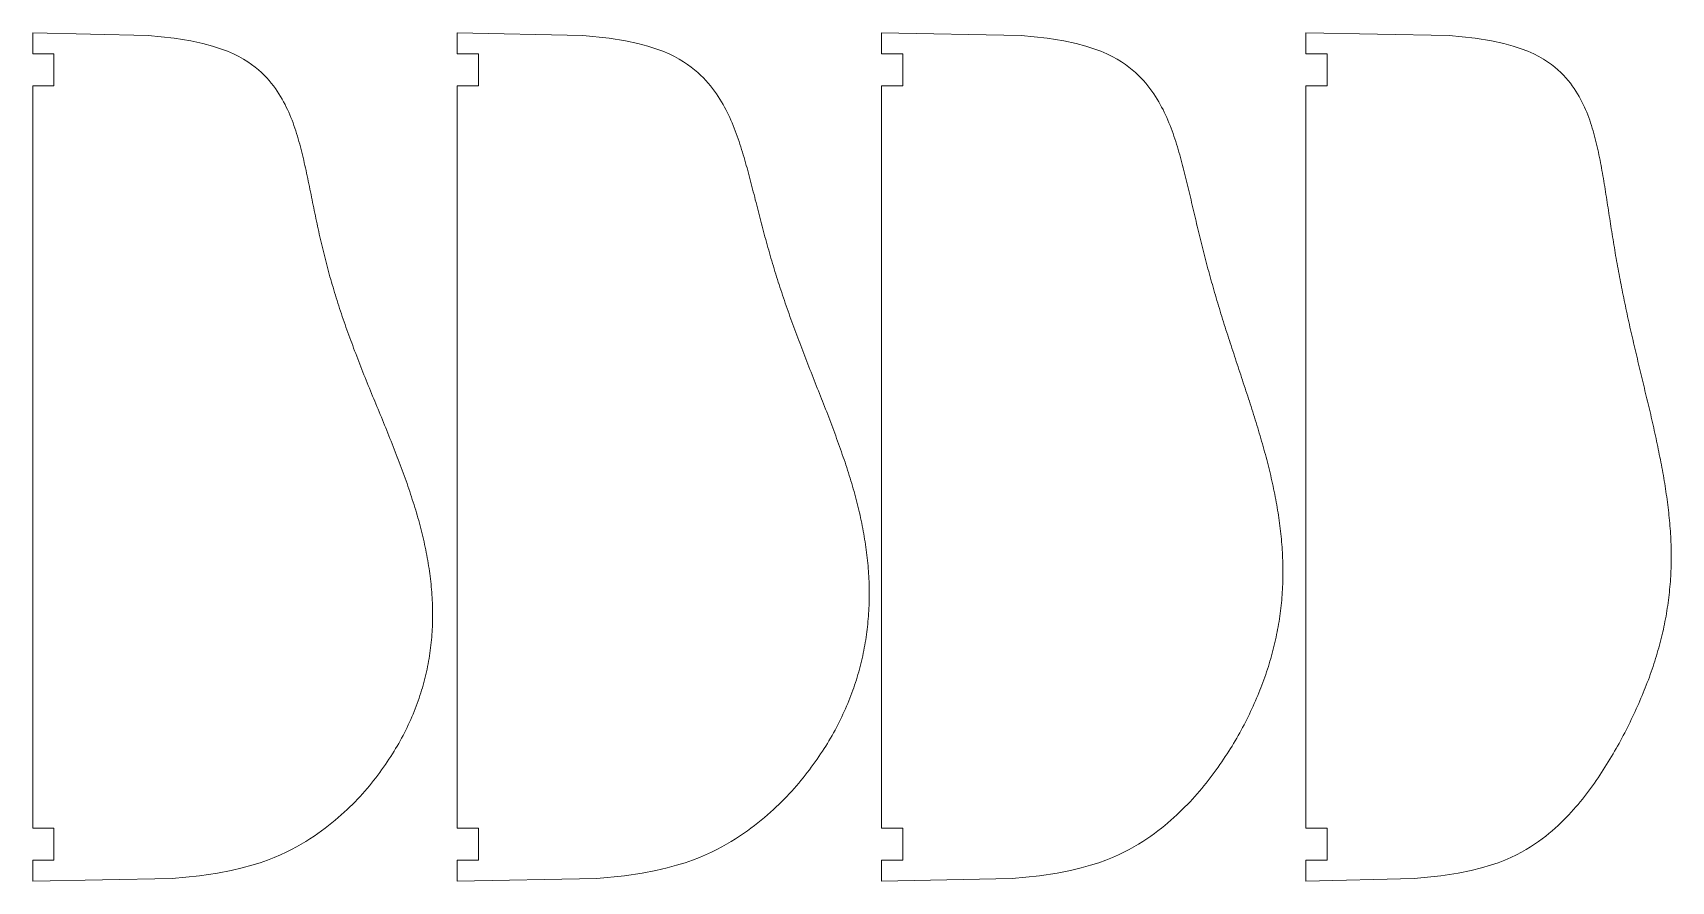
# Model space of a CAD drawing. Header units: millimetres. Extents: x 0 to 2543, y 0 to 160.
# Drawn here: x 320 to 628.9, y 0 to 160 of the extents above; entities that cross this region are included whole.
import ezdxf

# ---------------------------------------------------------------- set-up
doc = ezdxf.new("R2010")
doc.units = ezdxf.units.MM
doc.layers.get('0').update_dxf_attribs({"lineweight": 0})

msp = doc.modelspace()

# ---------------------------------------------------------------- linework, layer by layer
for p, q in [((320, 156), (320, 160)), ((341.75, 159.5), (320, 160)), ((346.67, 159), (341.75, 159.5)), ((349.78, 158.5), (346.67, 159)), ((352.08, 158), (349.78, 158.5)), ((353.91, 157.5), (352.08, 158)), ((400, 156), (400, 160)), ((423.69, 159.5), (400, 160)), ((428.63, 159), (423.69, 159.5)), ((431.76, 158.5), (428.63, 159)), ((434.08, 158), (431.76, 158.5)), ((435.94, 157.5), (434.08, 158)), ((480, 156), (480, 160)), ((506.3, 159.5), (480, 160)), ((511.23, 159), (506.3, 159.5)), ((514.35, 158.5), (511.23, 159)), ((516.67, 158), (514.35, 158.5)), ((518.51, 157.5), (516.67, 158)), ((560, 156), (560, 160)), ((587.03, 159.5), (560, 160)), ((591.92, 159), (587.03, 159.5)), ((595.01, 158.5), (591.92, 159)), ((597.28, 158), (595.01, 158.5)), ((599.09, 157.5), (597.28, 158)), ((324, 156), (320, 156)), ((324, 150), (324, 156)), ((355.42, 157), (353.91, 157.5)), ((356.72, 156.5), (355.42, 157)), ((357.85, 156), (356.72, 156.5)), ((358.84, 155.5), (357.85, 156)), ((359.73, 155), (358.84, 155.5)), ((360.53, 154.5), (359.73, 155)), ((361.26, 154), (360.53, 154.5)), ((404, 156), (400, 156)), ((404, 150), (404, 156)), ((437.47, 157), (435.94, 157.5)), ((438.79, 156.5), (437.47, 157)), ((439.94, 156), (438.79, 156.5)), ((440.96, 155.5), (439.94, 156)), ((441.87, 155), (440.96, 155.5)), ((442.7, 154.5), (441.87, 155)), ((443.45, 154), (442.7, 154.5)), ((484, 156), (480, 156)), ((484, 150), (484, 156)), ((520.04, 157), (518.51, 157.5)), ((521.35, 156.5), (520.04, 157)), ((522.49, 156), (521.35, 156.5)), ((523.5, 155.5), (522.49, 156)), ((524.4, 155), (523.5, 155.5)), ((525.22, 154.5), (524.4, 155)), ((525.96, 154), (525.22, 154.5)), ((564, 156), (560, 156)), ((564, 150), (564, 156)), ((600.58, 157), (599.09, 157.5)), ((601.85, 156.5), (600.58, 157)), ((602.95, 156), (601.85, 156.5)), ((603.93, 155.5), (602.95, 156)), ((604.79, 155), (603.93, 155.5)), ((605.57, 154.5), (604.79, 155)), ((606.28, 154), (605.57, 154.5)), ((361.92, 153.5), (361.26, 154)), ((362.53, 153), (361.92, 153.5)), ((363.09, 152.5), (362.53, 153)), ((363.61, 152), (363.09, 152.5)), ((364.1, 151.5), (363.61, 152)), ((364.55, 151), (364.1, 151.5)), ((444.14, 153.5), (443.45, 154)), ((444.77, 153), (444.14, 153.5)), ((445.36, 152.5), (444.77, 153)), ((445.9, 152), (445.36, 152.5)), ((446.41, 151.5), (445.9, 152)), ((446.89, 151), (446.41, 151.5)), ((526.64, 153.5), (525.96, 154)), ((527.27, 153), (526.64, 153.5)), ((527.85, 152.5), (527.27, 153)), ((528.39, 152), (527.85, 152.5)), ((528.89, 151.5), (528.39, 152)), ((529.36, 151), (528.89, 151.5)), ((606.92, 153.5), (606.28, 154)), ((607.51, 153), (606.92, 153.5)), ((608.05, 152.5), (607.51, 153)), ((608.55, 152), (608.05, 152.5)), ((609.01, 151.5), (608.55, 152)), ((609.44, 151), (609.01, 151.5)), ((320, 10), (320, 150)), ((320, 150), (324, 150)), ((364.97, 150.5), (364.55, 151)), ((365.36, 150), (364.97, 150.5)), ((365.73, 149.5), (365.36, 150)), ((366.08, 149), (365.73, 149.5)), ((366.41, 148.5), (366.08, 149)), ((366.72, 148), (366.41, 148.5)), ((400, 10), (400, 150)), ((400, 150), (404, 150)), ((447.33, 150.5), (446.89, 151)), ((447.75, 150), (447.33, 150.5)), ((448.15, 149.5), (447.75, 150)), ((448.52, 149), (448.15, 149.5)), ((448.88, 148.5), (448.52, 149)), ((449.21, 148), (448.88, 148.5)), ((480, 10), (480, 150)), ((480, 150), (484, 150)), ((529.8, 150.5), (529.36, 151)), ((530.21, 150), (529.8, 150.5)), ((530.6, 149.5), (530.21, 150)), ((530.97, 149), (530.6, 149.5)), ((531.31, 148.5), (530.97, 149)), ((531.64, 148), (531.31, 148.5)), ((560, 10), (560, 150)), ((560, 150), (564, 150)), ((609.85, 150.5), (609.44, 151)), ((610.22, 150), (609.85, 150.5)), ((610.57, 149.5), (610.22, 150)), ((610.9, 149), (610.57, 149.5)), ((611.21, 148.5), (610.9, 149)), ((611.5, 148), (611.21, 148.5)), ((367.01, 147.5), (366.72, 148)), ((367.28, 147), (367.01, 147.5)), ((367.55, 146.5), (367.28, 147)), ((367.79, 146), (367.55, 146.5)), ((368.03, 145.5), (367.79, 146)), ((368.26, 145), (368.03, 145.5)), ((449.53, 147.5), (449.21, 148)), ((449.83, 147), (449.53, 147.5)), ((450.12, 146.5), (449.83, 147)), ((450.4, 146), (450.12, 146.5)), ((450.66, 145.5), (450.4, 146)), ((450.91, 145), (450.66, 145.5)), ((531.95, 147.5), (531.64, 148)), ((532.25, 147), (531.95, 147.5)), ((532.53, 146.5), (532.25, 147)), ((532.8, 146), (532.53, 146.5)), ((533.06, 145.5), (532.8, 146)), ((533.3, 145), (533.06, 145.5)), ((611.77, 147.5), (611.5, 148)), ((612.03, 147), (611.77, 147.5)), ((612.28, 146.5), (612.03, 147)), ((612.51, 146), (612.28, 146.5)), ((612.73, 145.5), (612.51, 146)), ((612.93, 145), (612.73, 145.5)), ((368.47, 144.5), (368.26, 145)), ((368.67, 144), (368.47, 144.5)), ((368.87, 143.5), (368.67, 144)), ((369.06, 143), (368.87, 143.5)), ((369.24, 142.5), (369.06, 143)), ((369.41, 142), (369.24, 142.5)), ((451.16, 144.5), (450.91, 145)), ((451.39, 144), (451.16, 144.5)), ((451.61, 143.5), (451.39, 144)), ((451.83, 143), (451.61, 143.5)), ((452.03, 142.5), (451.83, 143)), ((452.23, 142), (452.03, 142.5)), ((533.54, 144.5), (533.3, 145)), ((533.76, 144), (533.54, 144.5)), ((533.98, 143.5), (533.76, 144)), ((534.19, 143), (533.98, 143.5)), ((534.39, 142.5), (534.19, 143)), ((534.58, 142), (534.39, 142.5)), ((613.13, 144.5), (612.93, 145)), ((613.32, 144), (613.13, 144.5)), ((613.5, 143.5), (613.32, 144)), ((613.67, 143), (613.5, 143.5)), ((613.83, 142.5), (613.67, 143)), ((613.99, 142), (613.83, 142.5)), ((369.57, 141.5), (369.41, 142)), ((369.73, 141), (369.57, 141.5)), ((369.89, 140.5), (369.73, 141)), ((370.03, 140), (369.89, 140.5)), ((370.18, 139.5), (370.03, 140)), ((370.32, 139), (370.18, 139.5)), ((370.45, 138.5), (370.32, 139)), ((452.43, 141.5), (452.23, 142)), ((452.61, 141), (452.43, 141.5)), ((452.79, 140.5), (452.61, 141)), ((452.97, 140), (452.79, 140.5)), ((453.14, 139.5), (452.97, 140)), ((453.31, 139), (453.14, 139.5)), ((453.47, 138.5), (453.31, 139)), ((534.77, 141.5), (534.58, 142)), ((534.95, 141), (534.77, 141.5)), ((535.12, 140.5), (534.95, 141)), ((535.29, 140), (535.12, 140.5)), ((535.45, 139.5), (535.29, 140)), ((535.61, 139), (535.45, 139.5)), ((535.77, 138.5), (535.61, 139)), ((614.14, 141.5), (613.99, 142)), ((614.28, 141), (614.14, 141.5)), ((614.41, 140.5), (614.28, 141)), ((614.55, 140), (614.41, 140.5)), ((614.67, 139.5), (614.55, 140)), ((614.79, 139), (614.67, 139.5)), ((614.91, 138.5), (614.79, 139)), ((370.58, 138), (370.45, 138.5)), ((370.71, 137.5), (370.58, 138)), ((370.83, 137), (370.71, 137.5)), ((370.95, 136.5), (370.83, 137)), ((371.07, 136), (370.95, 136.5)), ((371.18, 135.5), (371.07, 136)), ((453.63, 138), (453.47, 138.5)), ((453.78, 137.5), (453.63, 138)), ((453.93, 137), (453.78, 137.5)), ((454.08, 136.5), (453.93, 137)), ((454.23, 136), (454.08, 136.5)), ((454.37, 135.5), (454.23, 136)), ((535.92, 138), (535.77, 138.5)), ((536.06, 137.5), (535.92, 138)), ((536.21, 137), (536.06, 137.5)), ((536.35, 136.5), (536.21, 137)), ((536.49, 136), (536.35, 136.5)), ((536.62, 135.5), (536.49, 136)), ((615.02, 138), (614.91, 138.5)), ((615.13, 137.5), (615.02, 138)), ((615.24, 137), (615.13, 137.5)), ((615.34, 136.5), (615.24, 137)), ((615.44, 136), (615.34, 136.5)), ((615.54, 135.5), (615.44, 136)), ((371.3, 135), (371.18, 135.5)), ((371.41, 134.5), (371.3, 135)), ((371.52, 134), (371.41, 134.5)), ((371.62, 133.5), (371.52, 134)), ((371.73, 133), (371.62, 133.5)), ((371.84, 132.5), (371.73, 133)), ((454.51, 135), (454.37, 135.5)), ((454.65, 134.5), (454.51, 135)), ((454.78, 134), (454.65, 134.5)), ((454.92, 133.5), (454.78, 134)), ((455.05, 133), (454.92, 133.5)), ((455.18, 132.5), (455.05, 133)), ((536.75, 135), (536.62, 135.5)), ((536.88, 134.5), (536.75, 135)), ((537.01, 134), (536.88, 134.5)), ((537.14, 133.5), (537.01, 134)), ((537.26, 133), (537.14, 133.5)), ((537.39, 132.5), (537.26, 133)), ((615.63, 135), (615.54, 135.5)), ((615.72, 134.5), (615.63, 135)), ((615.81, 134), (615.72, 134.5)), ((615.9, 133.5), (615.81, 134)), ((615.99, 133), (615.9, 133.5)), ((616.07, 132.5), (615.99, 133)), ((371.94, 132), (371.84, 132.5)), ((372.04, 131.5), (371.94, 132)), ((372.15, 131), (372.04, 131.5)), ((372.25, 130.5), (372.15, 131)), ((372.35, 130), (372.25, 130.5)), ((372.45, 129.5), (372.35, 130)), ((455.32, 132), (455.18, 132.5)), ((455.45, 131.5), (455.32, 132)), ((455.57, 131), (455.45, 131.5)), ((455.7, 130.5), (455.57, 131)), ((455.83, 130), (455.7, 130.5)), ((455.96, 129.5), (455.83, 130)), ((537.51, 132), (537.39, 132.5)), ((537.63, 131.5), (537.51, 132)), ((537.75, 131), (537.63, 131.5)), ((537.87, 130.5), (537.75, 131)), ((537.99, 130), (537.87, 130.5)), ((538.11, 129.5), (537.99, 130)), ((616.16, 132), (616.07, 132.5)), ((616.24, 131.5), (616.16, 132)), ((616.32, 131), (616.24, 131.5)), ((616.4, 130.5), (616.32, 131)), ((616.48, 130), (616.4, 130.5)), ((616.56, 129.5), (616.48, 130)), ((372.55, 129), (372.45, 129.5)), ((372.65, 128.5), (372.55, 129)), ((372.75, 128), (372.65, 128.5)), ((372.86, 127.5), (372.75, 128)), ((372.96, 127), (372.86, 127.5)), ((373.06, 126.5), (372.96, 127)), ((456.09, 129), (455.96, 129.5)), ((456.21, 128.5), (456.09, 129)), ((456.34, 128), (456.21, 128.5)), ((456.47, 127.5), (456.34, 128)), ((456.59, 127), (456.47, 127.5)), ((456.72, 126.5), (456.59, 127)), ((538.22, 129), (538.11, 129.5)), ((538.34, 128.5), (538.22, 129)), ((538.46, 128), (538.34, 128.5)), ((538.57, 127.5), (538.46, 128)), ((538.69, 127), (538.57, 127.5)), ((538.81, 126.5), (538.69, 127)), ((616.64, 129), (616.56, 129.5)), ((616.72, 128.5), (616.64, 129)), ((616.79, 128), (616.72, 128.5)), ((616.87, 127.5), (616.79, 128)), ((616.95, 127), (616.87, 127.5)), ((617.03, 126.5), (616.95, 127)), ((373.16, 126), (373.06, 126.5)), ((373.27, 125.5), (373.16, 126)), ((373.37, 125), (373.27, 125.5)), ((373.48, 124.5), (373.37, 125)), ((373.59, 124), (373.48, 124.5)), ((373.69, 123.5), (373.59, 124)), ((456.85, 126), (456.72, 126.5)), ((456.98, 125.5), (456.85, 126)), ((457.11, 125), (456.98, 125.5)), ((457.24, 124.5), (457.11, 125)), ((457.37, 124), (457.24, 124.5)), ((457.5, 123.5), (457.37, 124)), ((538.92, 126), (538.81, 126.5)), ((539.04, 125.5), (538.92, 126)), ((539.16, 125), (539.04, 125.5)), ((539.28, 124.5), (539.16, 125)), ((539.39, 124), (539.28, 124.5)), ((539.51, 123.5), (539.39, 124)), ((617.1, 126), (617.03, 126.5)), ((617.18, 125.5), (617.1, 126)), ((617.26, 125), (617.18, 125.5)), ((617.34, 124.5), (617.26, 125)), ((617.41, 124), (617.34, 124.5)), ((617.49, 123.5), (617.41, 124)), ((373.8, 123), (373.69, 123.5)), ((373.91, 122.5), (373.8, 123)), ((374.02, 122), (373.91, 122.5)), ((374.14, 121.5), (374.02, 122)), ((374.25, 121), (374.14, 121.5)), ((374.37, 120.5), (374.25, 121)), ((374.48, 120), (374.37, 120.5)), ((457.63, 123), (457.5, 123.5)), ((457.77, 122.5), (457.63, 123)), ((457.9, 122), (457.77, 122.5)), ((458.03, 121.5), (457.9, 122)), ((458.17, 121), (458.03, 121.5)), ((458.31, 120.5), (458.17, 121)), ((458.45, 120), (458.31, 120.5)), ((539.63, 123), (539.51, 123.5)), ((539.75, 122.5), (539.63, 123)), ((539.87, 122), (539.75, 122.5)), ((540, 121.5), (539.87, 122)), ((540.12, 121), (540, 121.5)), ((540.24, 120.5), (540.12, 121)), ((540.37, 120), (540.24, 120.5)), ((617.57, 123), (617.49, 123.5)), ((617.65, 122.5), (617.57, 123)), ((617.73, 122), (617.65, 122.5)), ((617.81, 121.5), (617.73, 122)), ((617.89, 121), (617.81, 121.5)), ((617.97, 120.5), (617.89, 121)), ((618.06, 120), (617.97, 120.5)), ((374.6, 119.5), (374.48, 120)), ((374.72, 119), (374.6, 119.5)), ((374.85, 118.5), (374.72, 119)), ((374.97, 118), (374.85, 118.5)), ((375.1, 117.5), (374.97, 118)), ((375.22, 117), (375.1, 117.5)), ((458.59, 119.5), (458.45, 120)), ((458.73, 119), (458.59, 119.5)), ((458.87, 118.5), (458.73, 119)), ((459.02, 118), (458.87, 118.5)), ((459.16, 117.5), (459.02, 118)), ((459.31, 117), (459.16, 117.5)), ((540.49, 119.5), (540.37, 120)), ((540.62, 119), (540.49, 119.5)), ((540.74, 118.5), (540.62, 119)), ((540.87, 118), (540.74, 118.5)), ((541, 117.5), (540.87, 118)), ((541.13, 117), (541, 117.5)), ((618.14, 119.5), (618.06, 120)), ((618.22, 119), (618.14, 119.5)), ((618.31, 118.5), (618.22, 119)), ((618.39, 118), (618.31, 118.5)), ((618.48, 117.5), (618.39, 118)), ((618.57, 117), (618.48, 117.5)), ((375.35, 116.5), (375.22, 117)), ((375.48, 116), (375.35, 116.5)), ((375.62, 115.5), (375.48, 116)), ((375.75, 115), (375.62, 115.5)), ((375.89, 114.5), (375.75, 115)), ((376.03, 114), (375.89, 114.5)), ((459.46, 116.5), (459.31, 117)), ((459.61, 116), (459.46, 116.5)), ((459.76, 115.5), (459.61, 116)), ((459.91, 115), (459.76, 115.5)), ((460.06, 114.5), (459.91, 115)), ((460.22, 114), (460.06, 114.5)), ((541.26, 116.5), (541.13, 117)), ((541.4, 116), (541.26, 116.5)), ((541.53, 115.5), (541.4, 116)), ((541.67, 115), (541.53, 115.5)), ((541.8, 114.5), (541.67, 115)), ((541.94, 114), (541.8, 114.5)), ((618.66, 116.5), (618.57, 117)), ((618.75, 116), (618.66, 116.5)), ((618.84, 115.5), (618.75, 116)), ((618.93, 115), (618.84, 115.5)), ((619.02, 114.5), (618.93, 115)), ((619.12, 114), (619.02, 114.5)), ((376.17, 113.5), (376.03, 114)), ((376.31, 113), (376.17, 113.5)), ((376.45, 112.5), (376.31, 113)), ((376.6, 112), (376.45, 112.5)), ((376.75, 111.5), (376.6, 112)), ((376.9, 111), (376.75, 111.5)), ((460.38, 113.5), (460.22, 114)), ((460.53, 113), (460.38, 113.5)), ((460.69, 112.5), (460.53, 113)), ((460.86, 112), (460.69, 112.5)), ((461.02, 111.5), (460.86, 112)), ((461.18, 111), (461.02, 111.5)), ((542.08, 113.5), (541.94, 114)), ((542.22, 113), (542.08, 113.5)), ((542.36, 112.5), (542.22, 113)), ((542.5, 112), (542.36, 112.5)), ((542.65, 111.5), (542.5, 112)), ((542.79, 111), (542.65, 111.5)), ((619.21, 113.5), (619.12, 114)), ((619.31, 113), (619.21, 113.5)), ((619.4, 112.5), (619.31, 113)), ((619.5, 112), (619.4, 112.5)), ((619.6, 111.5), (619.5, 112)), ((619.7, 111), (619.6, 111.5)), ((377.05, 110.5), (376.9, 111)), ((377.21, 110), (377.05, 110.5)), ((377.36, 109.5), (377.21, 110)), ((377.52, 109), (377.36, 109.5)), ((377.68, 108.5), (377.52, 109)), ((377.84, 108), (377.68, 108.5)), ((461.35, 110.5), (461.18, 111)), ((461.52, 110), (461.35, 110.5)), ((461.69, 109.5), (461.52, 110)), ((461.86, 109), (461.69, 109.5)), ((462.03, 108.5), (461.86, 109)), ((462.2, 108), (462.03, 108.5)), ((542.94, 110.5), (542.79, 111)), ((543.08, 110), (542.94, 110.5)), ((543.23, 109.5), (543.08, 110)), ((543.38, 109), (543.23, 109.5)), ((543.53, 108.5), (543.38, 109)), ((543.68, 108), (543.53, 108.5)), ((619.8, 110.5), (619.7, 111)), ((619.9, 110), (619.8, 110.5)), ((620.01, 109.5), (619.9, 110)), ((620.11, 109), (620.01, 109.5)), ((620.22, 108.5), (620.11, 109)), ((620.32, 108), (620.22, 108.5)), ((378.01, 107.5), (377.84, 108)), ((378.17, 107), (378.01, 107.5)), ((378.34, 106.5), (378.17, 107)), ((378.51, 106), (378.34, 106.5)), ((378.68, 105.5), (378.51, 106)), ((378.86, 105), (378.68, 105.5)), ((462.38, 107.5), (462.2, 108)), ((462.56, 107), (462.38, 107.5)), ((462.73, 106.5), (462.56, 107)), ((462.91, 106), (462.73, 106.5)), ((463.09, 105.5), (462.91, 106)), ((463.27, 105), (463.09, 105.5)), ((543.83, 107.5), (543.68, 108)), ((543.99, 107), (543.83, 107.5)), ((544.14, 106.5), (543.99, 107)), ((544.3, 106), (544.14, 106.5)), ((544.45, 105.5), (544.3, 106)), ((544.61, 105), (544.45, 105.5)), ((620.43, 107.5), (620.32, 108)), ((620.54, 107), (620.43, 107.5)), ((620.64, 106.5), (620.54, 107)), ((620.75, 106), (620.64, 106.5)), ((620.86, 105.5), (620.75, 106)), ((620.98, 105), (620.86, 105.5)), ((379.03, 104.5), (378.86, 105)), ((379.21, 104), (379.03, 104.5)), ((379.39, 103.5), (379.21, 104)), ((379.57, 103), (379.39, 103.5)), ((379.75, 102.5), (379.57, 103)), ((379.93, 102), (379.75, 102.5)), ((380.12, 101.5), (379.93, 102)), ((463.46, 104.5), (463.27, 105)), ((463.64, 104), (463.46, 104.5)), ((463.83, 103.5), (463.64, 104)), ((464.01, 103), (463.83, 103.5)), ((464.2, 102.5), (464.01, 103)), ((464.39, 102), (464.2, 102.5)), ((464.58, 101.5), (464.39, 102)), ((544.77, 104.5), (544.61, 105)), ((544.93, 104), (544.77, 104.5)), ((545.09, 103.5), (544.93, 104)), ((545.25, 103), (545.09, 103.5)), ((545.41, 102.5), (545.25, 103)), ((545.57, 102), (545.41, 102.5)), ((545.73, 101.5), (545.57, 102)), ((621.09, 104.5), (620.98, 105)), ((621.2, 104), (621.09, 104.5)), ((621.31, 103.5), (621.2, 104)), ((621.43, 103), (621.31, 103.5)), ((621.54, 102.5), (621.43, 103)), ((621.66, 102), (621.54, 102.5)), ((621.77, 101.5), (621.66, 102)), ((380.31, 101), (380.12, 101.5)), ((380.49, 100.5), (380.31, 101)), ((380.68, 100), (380.49, 100.5)), ((380.87, 99.5), (380.68, 100)), ((381.07, 99), (380.87, 99.5)), ((381.26, 98.5), (381.07, 99)), ((464.77, 101), (464.58, 101.5)), ((464.96, 100.5), (464.77, 101)), ((465.15, 100), (464.96, 100.5)), ((465.34, 99.5), (465.15, 100)), ((465.54, 99), (465.34, 99.5)), ((465.73, 98.5), (465.54, 99)), ((545.89, 101), (545.73, 101.5)), ((546.06, 100.5), (545.89, 101)), ((546.22, 100), (546.06, 100.5)), ((546.39, 99.5), (546.22, 100)), ((546.55, 99), (546.39, 99.5)), ((546.72, 98.5), (546.55, 99)), ((621.89, 101), (621.77, 101.5)), ((622.01, 100.5), (621.89, 101)), ((622.13, 100), (622.01, 100.5)), ((622.24, 99.5), (622.13, 100)), ((622.36, 99), (622.24, 99.5)), ((622.48, 98.5), (622.36, 99)), ((381.45, 98), (381.26, 98.5)), ((381.65, 97.5), (381.45, 98)), ((381.85, 97), (381.65, 97.5)), ((382.04, 96.5), (381.85, 97)), ((382.24, 96), (382.04, 96.5)), ((382.44, 95.5), (382.24, 96)), ((465.93, 98), (465.73, 98.5)), ((466.12, 97.5), (465.93, 98)), ((466.32, 97), (466.12, 97.5)), ((466.51, 96.5), (466.32, 97)), ((466.71, 96), (466.51, 96.5)), ((466.91, 95.5), (466.71, 96)), ((546.88, 98), (546.72, 98.5)), ((547.05, 97.5), (546.88, 98)), ((547.21, 97), (547.05, 97.5)), ((547.38, 96.5), (547.21, 97)), ((547.54, 96), (547.38, 96.5)), ((547.71, 95.5), (547.54, 96)), ((622.6, 98), (622.48, 98.5)), ((622.72, 97.5), (622.6, 98)), ((622.84, 97), (622.72, 97.5)), ((622.96, 96.5), (622.84, 97)), ((623.08, 96), (622.96, 96.5)), ((623.2, 95.5), (623.08, 96)), ((382.64, 95), (382.44, 95.5)), ((382.85, 94.5), (382.64, 95)), ((383.05, 94), (382.85, 94.5)), ((383.25, 93.5), (383.05, 94)), ((383.45, 93), (383.25, 93.5)), ((383.66, 92.5), (383.45, 93)), ((467.11, 95), (466.91, 95.5)), ((467.3, 94.5), (467.11, 95)), ((467.5, 94), (467.3, 94.5)), ((467.7, 93.5), (467.5, 94)), ((467.89, 93), (467.7, 93.5)), ((468.09, 92.5), (467.89, 93)), ((547.87, 95), (547.71, 95.5)), ((548.04, 94.5), (547.87, 95)), ((548.2, 94), (548.04, 94.5)), ((548.37, 93.5), (548.2, 94)), ((548.53, 93), (548.37, 93.5)), ((548.7, 92.5), (548.53, 93)), ((623.32, 95), (623.2, 95.5)), ((623.44, 94.5), (623.32, 95)), ((623.56, 94), (623.44, 94.5)), ((623.68, 93.5), (623.56, 94)), ((623.8, 93), (623.68, 93.5)), ((623.92, 92.5), (623.8, 93)), ((383.86, 92), (383.66, 92.5)), ((384.07, 91.5), (383.86, 92)), ((384.27, 91), (384.07, 91.5)), ((384.48, 90.5), (384.27, 91)), ((384.68, 90), (384.48, 90.5)), ((384.89, 89.5), (384.68, 90)), ((468.29, 92), (468.09, 92.5)), ((468.49, 91.5), (468.29, 92)), ((468.68, 91), (468.49, 91.5)), ((468.88, 90.5), (468.68, 91)), ((469.07, 90), (468.88, 90.5)), ((469.27, 89.5), (469.07, 90)), ((548.86, 92), (548.7, 92.5)), ((549.02, 91.5), (548.86, 92)), ((549.19, 91), (549.02, 91.5)), ((549.35, 90.5), (549.19, 91)), ((549.51, 90), (549.35, 90.5)), ((549.67, 89.5), (549.51, 90)), ((624.04, 92), (623.92, 92.5)), ((624.16, 91.5), (624.04, 92)), ((624.28, 91), (624.16, 91.5)), ((624.4, 90.5), (624.28, 91)), ((624.52, 90), (624.4, 90.5)), ((624.64, 89.5), (624.52, 90)), ((385.09, 89), (384.89, 89.5)), ((385.3, 88.5), (385.09, 89)), ((385.5, 88), (385.3, 88.5)), ((385.71, 87.5), (385.5, 88)), ((385.91, 87), (385.71, 87.5)), ((386.12, 86.5), (385.91, 87)), ((386.32, 86), (386.12, 86.5)), ((469.46, 89), (469.27, 89.5)), ((469.66, 88.5), (469.46, 89)), ((469.85, 88), (469.66, 88.5)), ((470.04, 87.5), (469.85, 88)), ((470.23, 87), (470.04, 87.5)), ((470.42, 86.5), (470.23, 87)), ((470.61, 86), (470.42, 86.5)), ((549.83, 89), (549.67, 89.5)), ((549.99, 88.5), (549.83, 89)), ((550.14, 88), (549.99, 88.5)), ((550.3, 87.5), (550.14, 88)), ((550.46, 87), (550.3, 87.5)), ((550.61, 86.5), (550.46, 87)), ((550.76, 86), (550.61, 86.5)), ((624.75, 89), (624.64, 89.5)), ((624.87, 88.5), (624.75, 89)), ((624.99, 88), (624.87, 88.5)), ((625.1, 87.5), (624.99, 88)), ((625.22, 87), (625.1, 87.5)), ((625.33, 86.5), (625.22, 87)), ((625.44, 86), (625.33, 86.5)), ((386.53, 85.5), (386.32, 86)), ((386.73, 85), (386.53, 85.5)), ((386.93, 84.5), (386.73, 85)), ((387.13, 84), (386.93, 84.5)), ((387.33, 83.5), (387.13, 84)), ((387.53, 83), (387.33, 83.5)), ((470.8, 85.5), (470.61, 86)), ((470.99, 85), (470.8, 85.5)), ((471.17, 84.5), (470.99, 85)), ((471.36, 84), (471.17, 84.5)), ((471.54, 83.5), (471.36, 84)), ((471.72, 83), (471.54, 83.5)), ((550.91, 85.5), (550.76, 86)), ((551.07, 85), (550.91, 85.5)), ((551.21, 84.5), (551.07, 85)), ((551.36, 84), (551.21, 84.5)), ((551.51, 83.5), (551.36, 84)), ((551.65, 83), (551.51, 83.5)), ((625.56, 85.5), (625.44, 86)), ((625.67, 85), (625.56, 85.5)), ((625.78, 84.5), (625.67, 85)), ((625.89, 84), (625.78, 84.5)), ((626, 83.5), (625.89, 84)), ((626.1, 83), (626, 83.5)), ((387.73, 82.5), (387.53, 83)), ((387.93, 82), (387.73, 82.5)), ((388.13, 81.5), (387.93, 82)), ((388.32, 81), (388.13, 81.5)), ((388.52, 80.5), (388.32, 81)), ((388.71, 80), (388.52, 80.5)), ((471.9, 82.5), (471.72, 83)), ((472.08, 82), (471.9, 82.5)), ((472.26, 81.5), (472.08, 82)), ((472.43, 81), (472.26, 81.5)), ((472.61, 80.5), (472.43, 81)), ((472.78, 80), (472.61, 80.5)), ((551.79, 82.5), (551.65, 83)), ((551.94, 82), (551.79, 82.5)), ((552.07, 81.5), (551.94, 82)), ((552.21, 81), (552.07, 81.5)), ((552.35, 80.5), (552.21, 81)), ((552.48, 80), (552.35, 80.5)), ((626.21, 82.5), (626.1, 83)), ((626.31, 82), (626.21, 82.5)), ((626.42, 81.5), (626.31, 82)), ((626.52, 81), (626.42, 81.5)), ((626.62, 80.5), (626.52, 81)), ((626.72, 80), (626.62, 80.5)), ((388.9, 79.5), (388.71, 80)), ((389.09, 79), (388.9, 79.5)), ((389.28, 78.5), (389.09, 79)), ((389.47, 78), (389.28, 78.5)), ((389.65, 77.5), (389.47, 78)), ((389.83, 77), (389.65, 77.5)), ((472.95, 79.5), (472.78, 80)), ((473.12, 79), (472.95, 79.5)), ((473.28, 78.5), (473.12, 79)), ((473.44, 78), (473.28, 78.5)), ((473.61, 77.5), (473.44, 78)), ((473.76, 77), (473.61, 77.5)), ((552.61, 79.5), (552.48, 80)), ((552.74, 79), (552.61, 79.5)), ((552.87, 78.5), (552.74, 79)), ((552.99, 78), (552.87, 78.5)), ((553.12, 77.5), (552.99, 78)), ((553.24, 77), (553.12, 77.5)), ((626.82, 79.5), (626.72, 80)), ((626.92, 79), (626.82, 79.5)), ((627.01, 78.5), (626.92, 79)), ((627.11, 78), (627.01, 78.5)), ((627.2, 77.5), (627.11, 78)), ((627.29, 77), (627.2, 77.5)), ((390.02, 76.5), (389.83, 77)), ((390.19, 76), (390.02, 76.5)), ((390.37, 75.5), (390.19, 76)), ((390.55, 75), (390.37, 75.5)), ((390.72, 74.5), (390.55, 75)), ((390.89, 74), (390.72, 74.5)), ((473.92, 76.5), (473.76, 77)), ((474.07, 76), (473.92, 76.5)), ((474.23, 75.5), (474.07, 76)), ((474.37, 75), (474.23, 75.5)), ((474.52, 74.5), (474.37, 75)), ((474.67, 74), (474.52, 74.5)), ((553.36, 76.5), (553.24, 77)), ((553.47, 76), (553.36, 76.5)), ((553.58, 75.5), (553.47, 76)), ((553.7, 75), (553.58, 75.5)), ((553.8, 74.5), (553.7, 75)), ((553.91, 74), (553.8, 74.5)), ((627.38, 76.5), (627.29, 77)), ((627.46, 76), (627.38, 76.5)), ((627.55, 75.5), (627.46, 76)), ((627.63, 75), (627.55, 75.5)), ((627.71, 74.5), (627.63, 75)), ((627.79, 74), (627.71, 74.5)), ((391.06, 73.5), (390.89, 74)), ((391.23, 73), (391.06, 73.5)), ((391.39, 72.5), (391.23, 73)), ((391.55, 72), (391.39, 72.5)), ((391.71, 71.5), (391.55, 72)), ((391.87, 71), (391.71, 71.5)), ((474.81, 73.5), (474.67, 74)), ((474.94, 73), (474.81, 73.5)), ((475.08, 72.5), (474.94, 73)), ((475.21, 72), (475.08, 72.5)), ((475.34, 71.5), (475.21, 72)), ((475.47, 71), (475.34, 71.5)), ((554.01, 73.5), (553.91, 74)), ((554.11, 73), (554.01, 73.5)), ((554.21, 72.5), (554.11, 73)), ((554.31, 72), (554.21, 72.5)), ((554.4, 71.5), (554.31, 72)), ((554.49, 71), (554.4, 71.5)), ((627.87, 73.5), (627.79, 74)), ((627.94, 73), (627.87, 73.5)), ((628.01, 72.5), (627.94, 73)), ((628.08, 72), (628.01, 72.5)), ((628.15, 71.5), (628.08, 72)), ((628.21, 71), (628.15, 71.5)), ((392.02, 70.5), (391.87, 71)), ((392.18, 70), (392.02, 70.5)), ((392.32, 69.5), (392.18, 70)), ((392.47, 69), (392.32, 69.5)), ((392.61, 68.5), (392.47, 69)), ((392.75, 68), (392.61, 68.5)), ((392.89, 67.5), (392.75, 68)), ((475.59, 70.5), (475.47, 71)), ((475.71, 70), (475.59, 70.5)), ((475.83, 69.5), (475.71, 70)), ((475.95, 69), (475.83, 69.5)), ((476.06, 68.5), (475.95, 69)), ((476.17, 68), (476.06, 68.5)), ((476.27, 67.5), (476.17, 68)), ((554.58, 70.5), (554.49, 71)), ((554.66, 70), (554.58, 70.5)), ((554.74, 69.5), (554.66, 70)), ((554.82, 69), (554.74, 69.5)), ((554.89, 68.5), (554.82, 69)), ((554.96, 68), (554.89, 68.5)), ((555.03, 67.5), (554.96, 68)), ((628.27, 70.5), (628.21, 71)), ((628.33, 70), (628.27, 70.5)), ((628.39, 69.5), (628.33, 70)), ((628.44, 69), (628.39, 69.5)), ((628.49, 68.5), (628.44, 69)), ((628.54, 68), (628.49, 68.5)), ((628.58, 67.5), (628.54, 68)), ((393.02, 67), (392.89, 67.5)), ((393.15, 66.5), (393.02, 67)), ((393.28, 66), (393.15, 66.5)), ((393.4, 65.5), (393.28, 66)), ((393.53, 65), (393.4, 65.5)), ((393.64, 64.5), (393.53, 65)), ((476.37, 67), (476.27, 67.5)), ((476.47, 66.5), (476.37, 67)), ((476.56, 66), (476.47, 66.5)), ((476.65, 65.5), (476.56, 66)), ((476.74, 65), (476.65, 65.5)), ((476.82, 64.5), (476.74, 65)), ((555.1, 67), (555.03, 67.5)), ((555.16, 66.5), (555.1, 67)), ((555.22, 66), (555.16, 66.5)), ((555.27, 65.5), (555.22, 66)), ((555.33, 65), (555.27, 65.5)), ((555.37, 64.5), (555.33, 65)), ((628.63, 67), (628.58, 67.5)), ((628.66, 66.5), (628.63, 67)), ((628.7, 66), (628.66, 66.5)), ((628.73, 65.5), (628.7, 66)), ((628.76, 65), (628.73, 65.5)), ((628.79, 64.5), (628.76, 65)), ((393.76, 64), (393.64, 64.5)), ((393.87, 63.5), (393.76, 64)), ((393.97, 63), (393.87, 63.5)), ((394.08, 62.5), (393.97, 63)), ((394.18, 62), (394.08, 62.5)), ((394.27, 61.5), (394.18, 62)), ((476.9, 64), (476.82, 64.5)), ((476.98, 63.5), (476.9, 64)), ((477.05, 63), (476.98, 63.5)), ((477.12, 62.5), (477.05, 63)), ((477.19, 62), (477.12, 62.5)), ((477.25, 61.5), (477.19, 62)), ((555.42, 64), (555.37, 64.5)), ((555.46, 63.5), (555.42, 64)), ((555.5, 63), (555.46, 63.5)), ((555.53, 62.5), (555.5, 63)), ((555.56, 62), (555.53, 62.5)), ((555.59, 61.5), (555.56, 62)), ((628.81, 64), (628.79, 64.5)), ((628.83, 63.5), (628.81, 64)), ((628.84, 63), (628.83, 63.5)), ((628.85, 62.5), (628.84, 63)), ((628.86, 62), (628.85, 62.5)), ((628.86, 61.5), (628.86, 62)), ((394.37, 61), (394.27, 61.5)), ((394.46, 60.5), (394.37, 61)), ((394.54, 60), (394.46, 60.5)), ((394.62, 59.5), (394.54, 60)), ((394.7, 59), (394.62, 59.5)), ((394.77, 58.5), (394.7, 59)), ((477.31, 61), (477.25, 61.5)), ((477.36, 60.5), (477.31, 61)), ((477.41, 60), (477.36, 60.5)), ((477.45, 59.5), (477.41, 60)), ((477.49, 59), (477.45, 59.5)), ((477.53, 58.5), (477.49, 59)), ((555.61, 61), (555.59, 61.5)), ((555.63, 60.5), (555.61, 61)), ((555.65, 60), (555.63, 60.5)), ((555.66, 59.5), (555.65, 60)), ((555.67, 59), (555.66, 59.5)), ((555.67, 58.5), (555.67, 59)), ((628.81, 58.5), (628.83, 59)), ((628.83, 59), (628.84, 59.5)), ((628.84, 59.5), (628.86, 60)), ((628.87, 61), (628.86, 61.5)), ((628.86, 60.5), (628.87, 61)), ((628.86, 60), (628.86, 60.5)), ((394.84, 58), (394.77, 58.5)), ((394.91, 57.5), (394.84, 58)), ((394.97, 57), (394.91, 57.5)), ((395.02, 56.5), (394.97, 57)), ((395.08, 56), (395.02, 56.5)), ((395.13, 55.5), (395.08, 56)), ((477.57, 58), (477.53, 58.5)), ((477.59, 57.5), (477.57, 58)), ((477.62, 57), (477.59, 57.5)), ((477.64, 56.5), (477.62, 57)), ((477.66, 56), (477.64, 56.5)), ((477.67, 55.5), (477.66, 56)), ((555.6, 55.5), (555.62, 56)), ((555.62, 56), (555.64, 56.5)), ((555.64, 56.5), (555.65, 57)), ((555.65, 57), (555.66, 57.5)), ((555.66, 57.5), (555.67, 58)), ((555.67, 58), (555.67, 58.5)), ((628.62, 55.5), (628.66, 56)), ((628.66, 56), (628.7, 56.5)), ((628.7, 56.5), (628.73, 57)), ((628.73, 57), (628.76, 57.5)), ((628.76, 57.5), (628.79, 58)), ((628.79, 58), (628.81, 58.5)), ((395.17, 55), (395.13, 55.5)), ((395.21, 54.5), (395.17, 55)), ((395.25, 54), (395.21, 54.5)), ((395.28, 53.5), (395.25, 54)), ((395.31, 53), (395.28, 53.5)), ((395.33, 52.5), (395.31, 53)), ((477.66, 52.5), (477.67, 53)), ((477.68, 55), (477.67, 55.5)), ((477.67, 53), (477.68, 53.5)), ((477.68, 54.5), (477.68, 55)), ((477.68, 54), (477.68, 54.5)), ((477.68, 53.5), (477.68, 54)), ((555.39, 52.5), (555.43, 53)), ((555.43, 53), (555.48, 53.5)), ((555.48, 53.5), (555.51, 54)), ((555.51, 54), (555.55, 54.5)), ((555.55, 54.5), (555.58, 55)), ((555.58, 55), (555.6, 55.5)), ((628.28, 52.5), (628.34, 53)), ((628.34, 53), (628.41, 53.5)), ((628.41, 53.5), (628.47, 54)), ((628.47, 54), (628.52, 54.5)), ((628.52, 54.5), (628.57, 55)), ((628.57, 55), (628.62, 55.5)), ((395.35, 52), (395.33, 52.5)), ((395.36, 51.5), (395.35, 52)), ((395.37, 51), (395.36, 51.5)), ((395.38, 50.5), (395.37, 51)), ((395.37, 49.5), (395.38, 50)), ((395.37, 49), (395.37, 49.5)), ((395.38, 50), (395.38, 50.5)), ((477.44, 49), (477.49, 49.5)), ((477.49, 49.5), (477.53, 50)), ((477.53, 50), (477.56, 50.5)), ((477.56, 50.5), (477.59, 51)), ((477.59, 51), (477.62, 51.5)), ((477.62, 51.5), (477.64, 52)), ((477.64, 52), (477.66, 52.5)), ((554.93, 49), (555.01, 49.5)), ((555.01, 49.5), (555.08, 50)), ((555.08, 50), (555.15, 50.5)), ((555.15, 50.5), (555.22, 51)), ((555.22, 51), (555.28, 51.5)), ((555.28, 51.5), (555.33, 52)), ((555.33, 52), (555.39, 52.5)), ((627.69, 49), (627.79, 49.5)), ((627.79, 49.5), (627.88, 50)), ((627.88, 50), (627.97, 50.5)), ((627.97, 50.5), (628.05, 51)), ((628.05, 51), (628.13, 51.5)), ((628.13, 51.5), (628.21, 52)), ((628.21, 52), (628.28, 52.5)), ((395.21, 46), (395.25, 46.5)), ((395.25, 46.5), (395.28, 47)), ((395.28, 47), (395.31, 47.5)), ((395.31, 47.5), (395.33, 48)), ((395.33, 48), (395.35, 48.5)), ((395.35, 48.5), (395.37, 49)), ((477.08, 46), (477.16, 46.5)), ((477.16, 46.5), (477.22, 47)), ((477.22, 47), (477.28, 47.5)), ((477.28, 47.5), (477.34, 48)), ((477.34, 48), (477.4, 48.5)), ((477.4, 48.5), (477.44, 49)), ((554.37, 46), (554.47, 46.5)), ((554.47, 46.5), (554.58, 47)), ((554.58, 47), (554.67, 47.5)), ((554.67, 47.5), (554.76, 48)), ((554.76, 48), (554.85, 48.5)), ((554.85, 48.5), (554.93, 49)), ((627.03, 46), (627.15, 46.5)), ((627.15, 46.5), (627.27, 47)), ((627.27, 47), (627.38, 47.5)), ((627.38, 47.5), (627.49, 48)), ((627.49, 48), (627.59, 48.5)), ((627.59, 48.5), (627.69, 49)), ((394.87, 43), (394.94, 43.5)), ((394.94, 43.5), (395, 44)), ((395, 44), (395.06, 44.5)), ((395.06, 44.5), (395.12, 45)), ((395.12, 45), (395.17, 45.5)), ((395.17, 45.5), (395.21, 46)), ((476.55, 43), (476.65, 43.5)), ((476.65, 43.5), (476.75, 44)), ((476.75, 44), (476.84, 44.5)), ((476.84, 44.5), (476.93, 45)), ((476.93, 45), (477.01, 45.5)), ((477.01, 45.5), (477.08, 46)), ((553.65, 43), (553.78, 43.5)), ((553.78, 43.5), (553.9, 44)), ((553.9, 44), (554.03, 44.5)), ((554.03, 44.5), (554.15, 45)), ((554.15, 45), (554.26, 45.5)), ((554.26, 45.5), (554.37, 46)), ((626.22, 43), (626.36, 43.5)), ((626.36, 43.5), (626.51, 44)), ((626.51, 44), (626.64, 44.5)), ((626.64, 44.5), (626.78, 45)), ((626.78, 45), (626.9, 45.5)), ((626.9, 45.5), (627.03, 46)), ((394.34, 40), (394.44, 40.5)), ((394.44, 40.5), (394.54, 41)), ((394.54, 41), (394.63, 41.5)), ((394.63, 41.5), (394.71, 42)), ((394.71, 42), (394.79, 42.5)), ((394.79, 42.5), (394.87, 43)), ((475.84, 40), (475.97, 40.5)), ((475.97, 40.5), (476.1, 41)), ((476.1, 41), (476.22, 41.5)), ((476.22, 41.5), (476.33, 42)), ((476.33, 42), (476.45, 42.5)), ((476.45, 42.5), (476.55, 43)), ((552.76, 40), (552.92, 40.5)), ((552.92, 40.5), (553.07, 41)), ((553.07, 41), (553.22, 41.5)), ((553.22, 41.5), (553.37, 42)), ((553.37, 42), (553.51, 42.5)), ((553.51, 42.5), (553.65, 43)), ((625.27, 40), (625.43, 40.5)), ((625.43, 40.5), (625.6, 41)), ((625.6, 41), (625.76, 41.5)), ((625.76, 41.5), (625.92, 42)), ((625.92, 42), (626.07, 42.5)), ((626.07, 42.5), (626.22, 43)), ((393.6, 37), (393.74, 37.5)), ((393.74, 37.5), (393.87, 38)), ((393.87, 38), (393.99, 38.5)), ((393.99, 38.5), (394.11, 39)), ((394.11, 39), (394.23, 39.5)), ((394.23, 39.5), (394.34, 40)), ((474.93, 37), (475.1, 37.5)), ((475.1, 37.5), (475.25, 38)), ((475.25, 38), (475.41, 38.5)), ((475.41, 38.5), (475.56, 39)), ((475.56, 39), (475.7, 39.5)), ((475.7, 39.5), (475.84, 40)), ((551.71, 37), (551.9, 37.5)), ((551.9, 37.5), (552.08, 38)), ((552.08, 38), (552.26, 38.5)), ((552.26, 38.5), (552.43, 39)), ((552.43, 39), (552.6, 39.5)), ((552.6, 39.5), (552.76, 40)), ((624.17, 37), (624.36, 37.5)), ((624.36, 37.5), (624.55, 38)), ((624.55, 38), (624.74, 38.5)), ((624.74, 38.5), (624.92, 39)), ((624.92, 39), (625.09, 39.5)), ((625.09, 39.5), (625.27, 40)), ((392.47, 33.5), (392.65, 34)), ((392.65, 34), (392.82, 34.5)), ((392.82, 34.5), (392.99, 35)), ((392.99, 35), (393.15, 35.5)), ((393.15, 35.5), (393.3, 36)), ((393.3, 36), (393.45, 36.5)), ((393.45, 36.5), (393.6, 37)), ((473.62, 33.5), (473.82, 34)), ((473.82, 34), (474.02, 34.5)), ((474.02, 34.5), (474.21, 35)), ((474.21, 35), (474.4, 35.5)), ((474.4, 35.5), (474.58, 36)), ((474.58, 36), (474.76, 36.5)), ((474.76, 36.5), (474.93, 37)), ((550.27, 33.5), (550.49, 34)), ((550.49, 34), (550.71, 34.5)), ((550.71, 34.5), (550.92, 35)), ((550.92, 35), (551.13, 35.5)), ((551.13, 35.5), (551.33, 36)), ((551.33, 36), (551.52, 36.5)), ((551.52, 36.5), (551.71, 37)), ((622.73, 33.5), (622.94, 34)), ((622.94, 34), (623.16, 34.5)), ((623.16, 34.5), (623.37, 35)), ((623.37, 35), (623.58, 35.5)), ((623.58, 35.5), (623.78, 36)), ((623.78, 36), (623.98, 36.5)), ((623.98, 36.5), (624.17, 37)), ((391.25, 30.5), (391.47, 31)), ((391.47, 31), (391.68, 31.5)), ((391.68, 31.5), (391.89, 32)), ((391.89, 32), (392.09, 32.5)), ((392.09, 32.5), (392.28, 33)), ((392.28, 33), (392.47, 33.5)), ((472.26, 30.5), (472.5, 31)), ((472.5, 31), (472.73, 31.5)), ((472.73, 31.5), (472.96, 32)), ((472.96, 32), (473.19, 32.5)), ((473.19, 32.5), (473.4, 33)), ((473.4, 33), (473.62, 33.5)), ((548.85, 30.5), (549.09, 31)), ((549.09, 31), (549.34, 31.5)), ((549.34, 31.5), (549.58, 32)), ((549.58, 32), (549.81, 32.5)), ((549.81, 32.5), (550.04, 33)), ((550.04, 33), (550.27, 33.5)), ((621.34, 30.5), (621.58, 31)), ((621.58, 31), (621.82, 31.5)), ((621.82, 31.5), (622.05, 32)), ((622.05, 32), (622.28, 32.5)), ((622.28, 32.5), (622.51, 33)), ((622.51, 33), (622.73, 33.5)), ((389.8, 27.5), (390.06, 28)), ((390.06, 28), (390.31, 28.5)), ((390.31, 28.5), (390.56, 29)), ((390.56, 29), (390.79, 29.5)), ((390.79, 29.5), (391.03, 30)), ((391.03, 30), (391.25, 30.5)), ((470.67, 27.5), (470.95, 28)), ((470.95, 28), (471.23, 28.5)), ((471.23, 28.5), (471.49, 29)), ((471.49, 29), (471.75, 29.5)), ((471.75, 29.5), (472.01, 30)), ((472.01, 30), (472.26, 30.5)), ((547.24, 27.5), (547.52, 28)), ((547.52, 28), (547.8, 28.5)), ((547.8, 28.5), (548.07, 29)), ((548.07, 29), (548.33, 29.5)), ((548.33, 29.5), (548.59, 30)), ((548.59, 30), (548.85, 30.5)), ((619.83, 27.5), (620.09, 28)), ((620.09, 28), (620.35, 28.5)), ((620.35, 28.5), (620.6, 29)), ((620.6, 29), (620.86, 29.5)), ((620.86, 29.5), (621.1, 30)), ((621.1, 30), (621.34, 30.5)), ((388.1, 24.5), (388.4, 25)), ((388.4, 25), (388.7, 25.5)), ((388.7, 25.5), (388.98, 26)), ((388.98, 26), (389.26, 26.5)), ((389.26, 26.5), (389.54, 27)), ((389.54, 27), (389.8, 27.5)), ((468.85, 24.5), (469.17, 25)), ((469.17, 25), (469.48, 25.5)), ((469.48, 25.5), (469.79, 26)), ((469.79, 26), (470.09, 26.5)), ((470.09, 26.5), (470.39, 27)), ((470.39, 27), (470.67, 27.5)), ((545.45, 24.5), (545.76, 25)), ((545.76, 25), (546.07, 25.5)), ((546.07, 25.5), (546.37, 26)), ((546.37, 26), (546.67, 26.5)), ((546.67, 26.5), (546.96, 27)), ((546.96, 27), (547.24, 27.5)), ((618.18, 24.5), (618.47, 25)), ((618.47, 25), (618.75, 25.5)), ((618.75, 25.5), (619.02, 26)), ((619.02, 26), (619.3, 26.5)), ((619.3, 26.5), (619.57, 27)), ((619.57, 27), (619.83, 27.5)), ((386.13, 21.5), (386.48, 22)), ((386.48, 22), (386.82, 22.5)), ((386.82, 22.5), (387.15, 23)), ((387.15, 23), (387.48, 23.5)), ((387.48, 23.5), (387.79, 24)), ((387.79, 24), (388.1, 24.5)), ((466.76, 21.5), (467.13, 22)), ((467.13, 22), (467.49, 22.5)), ((467.49, 22.5), (467.84, 23)), ((467.84, 23), (468.18, 23.5)), ((468.18, 23.5), (468.52, 24)), ((468.52, 24), (468.85, 24.5)), ((543.44, 21.5), (543.79, 22)), ((543.79, 22), (544.13, 22.5)), ((544.13, 22.5), (544.47, 23)), ((544.47, 23), (544.8, 23.5)), ((544.8, 23.5), (545.13, 24)), ((545.13, 24), (545.45, 24.5)), ((616.38, 21.5), (616.69, 22)), ((616.69, 22), (617, 22.5)), ((617, 22.5), (617.3, 23)), ((617.3, 23), (617.6, 23.5)), ((617.6, 23.5), (617.89, 24)), ((617.89, 24), (618.18, 24.5)), ((383.86, 18.5), (384.26, 19)), ((384.26, 19), (384.65, 19.5)), ((384.65, 19.5), (385.04, 20)), ((385.04, 20), (385.41, 20.5)), ((385.41, 20.5), (385.77, 21)), ((385.77, 21), (386.13, 21.5)), ((464.39, 18.5), (464.8, 19)), ((464.8, 19), (465.21, 19.5)), ((465.21, 19.5), (465.61, 20)), ((465.61, 20), (466.01, 20.5)), ((466.01, 20.5), (466.39, 21)), ((466.39, 21), (466.76, 21.5)), ((541.18, 18.5), (541.58, 19)), ((541.58, 19), (541.96, 19.5)), ((541.96, 19.5), (542.34, 20)), ((542.34, 20), (542.71, 20.5)), ((542.71, 20.5), (543.08, 21)), ((543.08, 21), (543.44, 21.5)), ((614.39, 18.5), (614.74, 19)), ((614.74, 19), (615.08, 19.5)), ((615.08, 19.5), (615.41, 20)), ((615.41, 20), (615.74, 20.5)), ((615.74, 20.5), (616.06, 21)), ((616.06, 21), (616.38, 21.5)), ((380.76, 15), (381.23, 15.5)), ((381.23, 15.5), (381.7, 16)), ((381.7, 16), (382.15, 16.5)), ((382.15, 16.5), (382.6, 17)), ((382.6, 17), (383.03, 17.5)), ((383.03, 17.5), (383.45, 18)), ((383.45, 18), (383.86, 18.5)), ((461.17, 15), (461.66, 15.5)), ((461.66, 15.5), (462.14, 16)), ((462.14, 16), (462.61, 16.5)), ((462.61, 16.5), (463.07, 17)), ((463.07, 17), (463.52, 17.5)), ((463.52, 17.5), (463.96, 18)), ((463.96, 18), (464.39, 18.5)), ((538.16, 15), (538.62, 15.5)), ((538.62, 15.5), (539.07, 16)), ((539.07, 16), (539.51, 16.5)), ((539.51, 16.5), (539.94, 17)), ((539.94, 17), (540.36, 17.5)), ((540.36, 17.5), (540.78, 18)), ((540.78, 18), (541.18, 18.5)), ((611.73, 15), (612.14, 15.5)), ((612.14, 15.5), (612.53, 16)), ((612.53, 16), (612.92, 16.5)), ((612.92, 16.5), (613.29, 17)), ((613.29, 17), (613.66, 17.5)), ((613.66, 17.5), (614.04, 18)), ((614.04, 18), (614.39, 18.5)), ((377.59, 12), (378.16, 12.5)), ((378.16, 12.5), (378.71, 13)), ((378.71, 13), (379.24, 13.5)), ((379.24, 13.5), (379.76, 14)), ((379.76, 14), (380.26, 14.5)), ((380.26, 14.5), (380.76, 15)), ((457.91, 12), (458.5, 12.5)), ((458.5, 12.5), (459.06, 13)), ((459.06, 13), (459.61, 13.5)), ((459.61, 13.5), (460.14, 14)), ((460.14, 14), (460.66, 14.5)), ((460.66, 14.5), (461.17, 15)), ((535.12, 12), (535.66, 12.5)), ((535.66, 12.5), (536.19, 13)), ((536.19, 13), (536.7, 13.5)), ((536.7, 13.5), (537.2, 14)), ((537.2, 14), (537.69, 14.5)), ((537.69, 14.5), (538.16, 15)), ((609.07, 12), (609.54, 12.5)), ((609.54, 12.5), (610.01, 13)), ((610.01, 13), (610.46, 13.5)), ((610.46, 13.5), (610.89, 14)), ((610.89, 14), (611.32, 14.5)), ((611.32, 14.5), (611.73, 15)), ((324, 10), (320, 10)), ((324, 4), (324, 10)), ((373.75, 9), (374.45, 9.5)), ((374.45, 9.5), (375.12, 10)), ((375.12, 10), (375.77, 10.5)), ((375.77, 10.5), (376.4, 11)), ((376.4, 11), (377, 11.5)), ((377, 11.5), (377.59, 12)), ((404, 10), (400, 10)), ((404, 4), (404, 10)), ((453.99, 9), (454.71, 9.5)), ((454.71, 9.5), (455.39, 10)), ((455.39, 10), (456.06, 10.5)), ((456.06, 10.5), (456.7, 11)), ((456.7, 11), (457.31, 11.5)), ((457.31, 11.5), (457.91, 12)), ((484, 10), (480, 10)), ((484, 4), (484, 10)), ((531.44, 9), (532.11, 9.5)), ((532.11, 9.5), (532.76, 10)), ((532.76, 10), (533.38, 10.5)), ((533.38, 10.5), (533.98, 11)), ((533.98, 11), (534.56, 11.5)), ((534.56, 11.5), (535.12, 12)), ((564, 10), (560, 10)), ((564, 4), (564, 10)), ((605.82, 9), (606.42, 9.5)), ((606.42, 9.5), (606.99, 10)), ((606.99, 10), (607.54, 10.5)), ((607.54, 10.5), (608.07, 11)), ((608.07, 11), (608.58, 11.5)), ((608.58, 11.5), (609.07, 12)), ((368.77, 6), (369.71, 6.5)), ((369.71, 6.5), (370.61, 7)), ((370.61, 7), (371.45, 7.5)), ((371.45, 7.5), (372.25, 8)), ((372.25, 8), (373.02, 8.5)), ((373.02, 8.5), (373.75, 9)), ((448.94, 6), (449.9, 6.5)), ((449.9, 6.5), (450.8, 7)), ((450.8, 7), (451.66, 7.5)), ((451.66, 7.5), (452.47, 8)), ((452.47, 8), (453.25, 8.5)), ((453.25, 8.5), (453.99, 9)), ((526.67, 6), (527.57, 6.5)), ((527.57, 6.5), (528.43, 7)), ((528.43, 7), (529.24, 7.5)), ((529.24, 7.5), (530.01, 8)), ((530.01, 8), (530.74, 8.5)), ((530.74, 8.5), (531.44, 9)), ((601.52, 6), (602.35, 6.5)), ((602.35, 6.5), (603.12, 7)), ((603.12, 7), (603.85, 7.5)), ((603.85, 7.5), (604.54, 8)), ((604.54, 8), (605.2, 8.5)), ((605.2, 8.5), (605.82, 9)), ((320, 0), (320, 4)), ((320, 4), (324, 4)), ((361.28, 3), (362.85, 3.5)), ((362.85, 3.5), (364.25, 4)), ((364.25, 4), (365.52, 4.5)), ((365.52, 4.5), (366.68, 5)), ((366.68, 5), (367.76, 5.5)), ((367.76, 5.5), (368.77, 6)), ((400, 0), (400, 4)), ((400, 4), (404, 4)), ((441.38, 3), (442.96, 3.5)), ((442.96, 3.5), (444.37, 4)), ((444.37, 4), (445.66, 4.5)), ((445.66, 4.5), (446.83, 5)), ((446.83, 5), (447.92, 5.5)), ((447.92, 5.5), (448.94, 6)), ((480, 0), (480, 4)), ((480, 4), (484, 4)), ((519.41, 3), (520.94, 3.5)), ((520.94, 3.5), (522.3, 4)), ((522.3, 4), (523.53, 4.5)), ((523.53, 4.5), (524.66, 5)), ((524.66, 5), (525.7, 5.5)), ((525.7, 5.5), (526.67, 6)), ((560, 0), (560, 4)), ((560, 4), (564, 4)), ((594.77, 3), (596.21, 3.5)), ((596.21, 3.5), (597.48, 4)), ((597.48, 4), (598.63, 4.5)), ((598.63, 4.5), (599.67, 5)), ((599.67, 5), (600.63, 5.5)), ((600.63, 5.5), (601.52, 6)), ((320, 0), (346.27, 0.5)), ((320, 0), (320, 0)), ((346.27, 0.5), (351.45, 1)), ((351.45, 1), (354.83, 1.5)), ((354.83, 1.5), (357.39, 2)), ((357.39, 2), (359.49, 2.5)), ((359.49, 2.5), (361.28, 3)), ((400, 0), (426.32, 0.5)), ((400, 0), (400, 0)), ((426.32, 0.5), (431.52, 1)), ((431.52, 1), (434.9, 1.5)), ((434.9, 1.5), (437.48, 2)), ((437.48, 2), (439.59, 2.5)), ((439.59, 2.5), (441.38, 3)), ((480, 0), (504.61, 0.5)), ((480, 0), (480, 0)), ((504.61, 0.5), (509.75, 1)), ((509.75, 1), (513.08, 1.5)), ((513.08, 1.5), (515.61, 2)), ((515.61, 2), (517.66, 2.5)), ((517.66, 2.5), (519.41, 3)), ((560, 0), (580.41, 0.5)), ((560, 0), (560, 0)), ((580.41, 0.5), (585.46, 1)), ((585.46, 1), (588.7, 1.5)), ((588.7, 1.5), (591.14, 2)), ((591.14, 2), (593.11, 2.5)), ((593.11, 2.5), (594.77, 3))]:
    msp.add_line(p, q)

doc.saveas('drawing.dxf')
